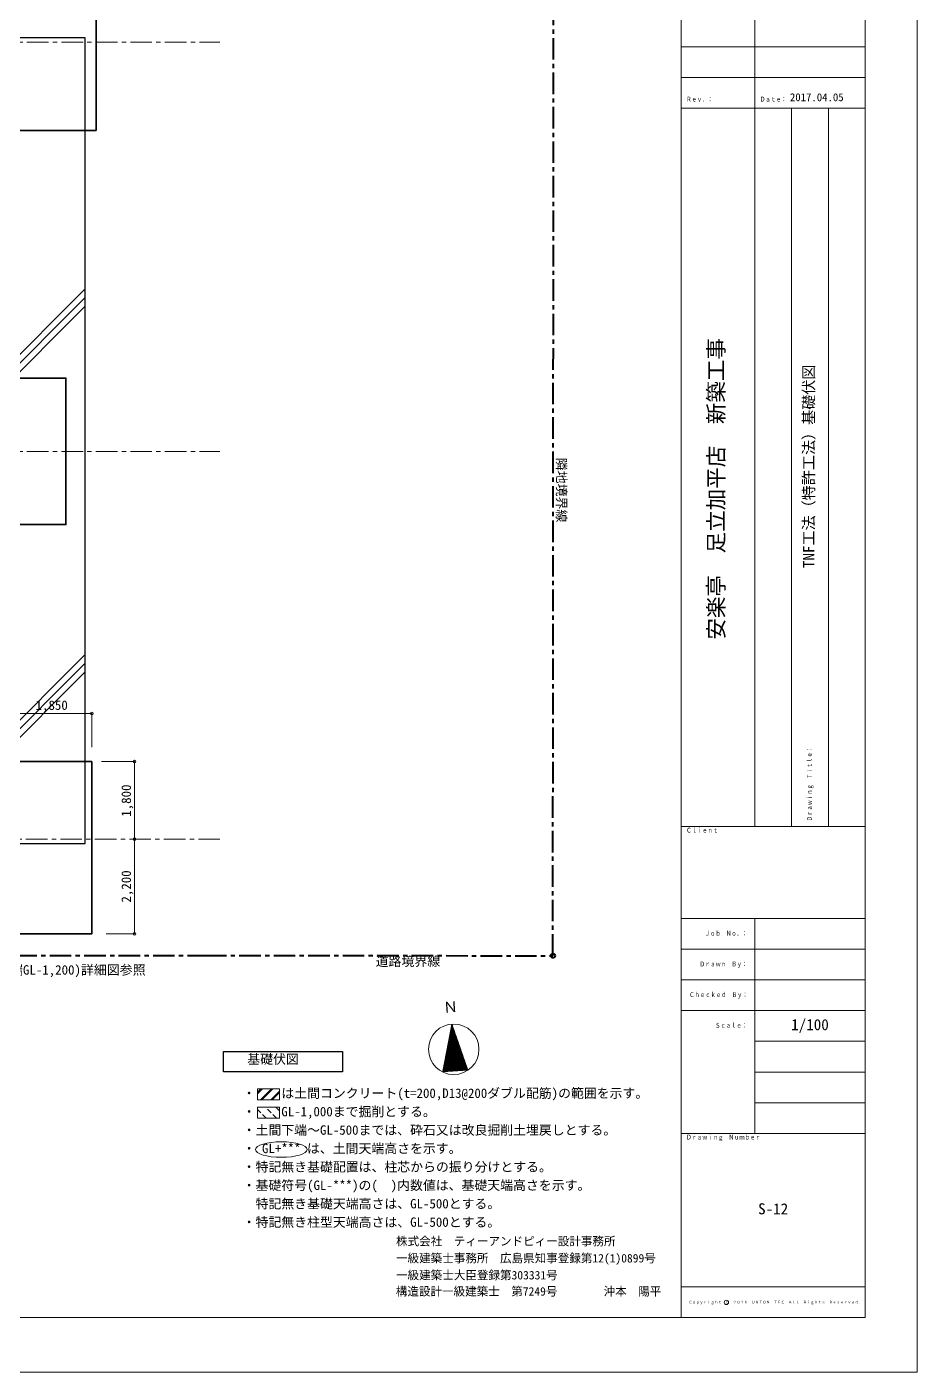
# Model space of a CAD drawing. Units: millimetres at full size, sheet at 1:100. Extents: x -138278 to 134990, y -16593 to 30671.
# Drawn here: x -25914 to -5256, y -16593 to 14629 of the extents above; entities that cross this region are included whole.
import ezdxf
from ezdxf.enums import TextEntityAlignment as Align

# ---------------------------------------------------------------- set-up
doc = ezdxf.new("R2010")
doc.units = ezdxf.units.MM
doc.header["$LTSCALE"] = 100
doc.linetypes.add('CHAIN1', pattern=[8, 5, -1, 1, -1])
doc.linetypes.add('DASHED1', pattern=[1.8, 1.2, -0.6])
for name, color, linetype, lineweight in [('0-1_躯体', 2, 'Continuous', 35), ('0-2_間仕切り', 3, 'Continuous', 25), ('0-5_仕上げ', 4, 'Continuous', 9), ('0-7_寸法', 4, 'Continuous', 9), ('0-8_補助線', 4, 'Continuous', 9), ('0-9_ハッチ', 4, 'DASHED1', 9), ('0-D_防災設備', 6, 'CHAIN1', 40), ('0-F_', 7, 'Continuous', 18), ('F-0_枠', 134, 'Continuous', 18), ('F-F_用紙枠', 134, 'Continuous', 18)]:
    doc.layers.add(name, color=color, linetype=linetype, lineweight=lineweight)
doc.layers.add('2-1_躯体', color=7, linetype='Continuous')
doc.layers.add('F-1_', color=7, linetype='Continuous')
doc.styles.add('ＭＳ ゴシック', font='')
doc.styles.get('ＭＳ ゴシック').set_extended_font_data('MS Gothic')

msp = doc.modelspace()

# ---------------------------------------------------------------- linework, layer by layer
at = {"layer": '0-1_躯体'}
for points in [[(-29108.2, 15827.1), (-24308.2, 15827.1), (-24308.2, 12227.1), (-29108.2, 12227.1)], [(-28408.2, 6477.1), (-25008.2, 6477.1), (-25008.2, 3077.1), (-28408.2, 3077.1)], [(-29808.2, -2422.9), (-24408.2, -2422.9), (-24408.2, -6422.9), (-29808.2, -6422.9)]]:
    msp.add_lwpolyline(points, close=True, dxfattribs=at)
at = {"layer": '0-2_間仕切り'}
msp.add_lwpolyline([(-26308.2, -4322.9), (-24558.2, -4322.9), (-24558.2, 14377.1), (-26308.2, 14377.1)], dxfattribs=at)
at = {"layer": '0-5_仕上げ'}
for p, q in [((-16029.6, -9610.2), (-16091.5, -8729.7)), ((-16024.3, -9609.8), (-16087.6, -8709.7)), ((-16019, -9609.4), (-16083.7, -8689.6)), ((-16013.8, -9609.1), (-16079.8, -8669.5)), ((-16008.5, -9608.7), (-16075.9, -8649.5)), ((-16003.2, -9608.3), (-16072, -8629.4)), ((-15997.9, -9607.9), (-16068.1, -8609.4)), ((-15992.7, -9607.6), (-16064.2, -8589.3)), ((-15987.4, -9607.2), (-16060.4, -8569.2)), ((-15982.1, -9606.8), (-16056.5, -8549.2)), ((-15976.8, -9606.5), (-16052.6, -8529.1)), ((-15971.5, -9606.1), (-16047.8, -8521.6)), ((-15966.3, -9605.7), (-16041.1, -8540.9)), ((-15961, -9605.3), (-16034.5, -8560.2)), ((-15955.7, -9605), (-16027.8, -8579.6)), ((-15950.5, -9604.6), (-16021.1, -8598.9)), ((-15945.2, -9604.2), (-16014.5, -8618.2)), ((-15939.9, -9603.9), (-16007.8, -8637.5)), ((-15934.6, -9603.5), (-16001.2, -8656.8)), ((-15929.3, -9603.1), (-15994.5, -8676.1)), ((-15924.1, -9602.7), (-15987.8, -8695.5)), ((-15918.8, -9602.4), (-15981.2, -8714.8)), ((-15913.5, -9602), (-15974.5, -8734.1)), ((-16114, -9616.1), (-16153.8, -9050.7)), ((-16108.8, -9615.7), (-16149.9, -9030.7)), ((-16103.5, -9615.4), (-16146, -9010.6)), ((-16098.2, -9615), (-16142.1, -8990.6)), ((-16092.9, -9614.6), (-16138.2, -8970.5)), ((-16087.6, -9614.2), (-16134.3, -8950.4)), ((-16082.4, -9613.9), (-16130.4, -8930.4)), ((-16077.1, -9613.5), (-16126.5, -8910.3)), ((-16071.8, -9613.1), (-16122.6, -8890.2)), ((-16066.5, -9612.8), (-16118.7, -8870.2)), ((-16061.3, -9612.4), (-16114.8, -8850.1)), ((-16056, -9612), (-16111, -8830.1)), ((-16050.7, -9611.6), (-16107.1, -8810)), ((-16045.4, -9611.3), (-16103.2, -8789.9)), ((-16040.1, -9610.9), (-16099.3, -8769.8)), ((-16034.9, -9610.5), (-16095.4, -8749.8)), ((-15908.2, -9601.6), (-15967.9, -8753.4)), ((-15903, -9601.3), (-15961.2, -8772.8)), ((-15897.7, -9600.9), (-15954.5, -8792.1)), ((-15892.4, -9600.5), (-15947.9, -8811.4)), ((-15887.1, -9600.1), (-15941.2, -8830.7)), ((-15881.9, -9599.8), (-15934.6, -8850)), ((-15876.6, -9599.4), (-15927.9, -8869.4)), ((-15871.3, -9599), (-15921.2, -8888.7)), ((-15866, -9598.7), (-15914.6, -8908)), ((-15860.7, -9598.3), (-15907.9, -8927.3)), ((-15855.5, -9597.9), (-15901.3, -8946.6)), ((-15850.2, -9597.6), (-15894.6, -8966)), ((-15844.9, -9597.2), (-15887.9, -8985.3)), ((-15839.6, -9596.8), (-15881.3, -9004.6)), ((-15834.4, -9596.4), (-15874.6, -9023.9)), ((-15829.1, -9596.1), (-15868, -9043.2)), ((-16193.2, -9621.7), (-16212.1, -9351.7)), ((-16187.9, -9621.3), (-16208.3, -9331.6)), ((-16182.6, -9620.9), (-16204.4, -9311.6)), ((-16177.3, -9620.5), (-16200.5, -9291.5)), ((-16172.1, -9620.2), (-16196.6, -9271.4)), ((-16166.8, -9619.8), (-16192.7, -9251.4)), ((-16161.5, -9619.4), (-16188.8, -9231.3)), ((-16156.2, -9619.1), (-16184.9, -9211.3)), ((-16150.9, -9618.7), (-16181, -9191.2)), ((-16145.7, -9618.3), (-16177.1, -9171.1)), ((-16140.4, -9618), (-16173.2, -9151.1)), ((-16135.1, -9617.6), (-16169.3, -9131)), ((-16129.9, -9617.2), (-16165.4, -9110.9)), ((-16124.6, -9616.8), (-16161.5, -9090.9)), ((-16119.3, -9616.5), (-16157.7, -9070.8)), ((-15823.8, -9595.7), (-15861.3, -9062.6)), ((-15818.5, -9595.3), (-15854.6, -9081.9)), ((-15813.3, -9595), (-15848, -9101.2)), ((-15808, -9594.6), (-15841.3, -9120.5)), ((-15802.7, -9594.2), (-15834.6, -9139.9)), ((-15797.4, -9593.8), (-15828, -9159.2)), ((-15792.1, -9593.5), (-15821.3, -9178.5)), ((-15786.9, -9593.1), (-15814.7, -9197.8)), ((-15781.6, -9592.7), (-15808, -9217.2)), ((-15776.3, -9592.4), (-15801.3, -9236.5)), ((-15771, -9592), (-15794.7, -9255.8)), ((-15765.8, -9591.6), (-15788, -9275.1)), ((-15760.5, -9591.2), (-15781.4, -9294.4)), ((-15755.2, -9590.9), (-15774.7, -9313.8)), ((-15749.9, -9590.5), (-15768, -9333.1)), ((-15744.7, -9590.1), (-15761.4, -9352.4)), ((-16261.8, -9626.5), (-16262.8, -9612.5)), ((-16256.5, -9626.1), (-16258.8, -9592.4)), ((-16251.2, -9625.7), (-16255, -9572.4)), ((-16245.9, -9625.4), (-16251.1, -9552.3)), ((-16240.7, -9625), (-16247.2, -9532.3)), ((-16235.4, -9624.6), (-16243.3, -9512.2)), ((-16230.1, -9624.3), (-16239.4, -9492.2)), ((-16224.8, -9623.9), (-16235.5, -9472.1)), ((-16219.5, -9623.5), (-16231.6, -9452)), ((-16214.3, -9623.1), (-16227.7, -9431.9)), ((-16209, -9622.8), (-16223.8, -9411.9)), ((-16203.7, -9622.4), (-16219.9, -9391.8)), ((-16198.4, -9622), (-16216, -9371.8)), ((-15739.4, -9589.8), (-15754.7, -9371.7)), ((-15734.1, -9589.4), (-15748, -9391.1)), ((-15728.8, -9589), (-15741.4, -9410.4)), ((-15723.5, -9588.6), (-15734.7, -9429.7)), ((-15718.3, -9588.3), (-15728.1, -9449)), ((-15713, -9587.9), (-15721.4, -9468.4)), ((-15707.7, -9587.5), (-15714.7, -9487.7)), ((-15702.5, -9587.2), (-15708.1, -9507)), ((-15697.2, -9586.8), (-15701.4, -9526.3)), ((-15691.9, -9586.4), (-15694.8, -9545.6)), ((-15686.6, -9586.1), (-15688.1, -9564.9)), ((-20564.8, -10135.6), (-20446.1, -10016.8)), ((-20564.8, -10117.4), (-20464.2, -10016.8)), ((-20564.8, -10099.3), (-20482.3, -10016.8)), ((-20497, -10273.3), (-20240.5, -10016.8)), ((-20478.9, -10273.3), (-20222.4, -10016.8)), ((-20460.7, -10273.3), (-20204.3, -10016.8)), ((-20255.2, -10273.3), (-20051.9, -10070)), ((-20237.1, -10273.3), (-20051.9, -10088.1)), ((-20218.9, -10273.3), (-20051.9, -10106.2))]:
    msp.add_line(p, q, dxfattribs=at)
at = {"layer": '0-5_仕上げ', "color": 7, "lineweight": 18}
for p, q in [((-16049.9, -8515.4), (-15680.9, -9585.7)), ((-20564.8, -10016.8), (-20564.8, -10273.3)), ((-20564.8, -10016.8), (-20051.9, -10016.8)), ((-20564.8, -10273.3), (-20051.9, -10273.3)), ((-20051.9, -10016.8), (-20051.9, -10273.3)), ((-20564.8, -10444.3), (-20564.8, -10700.7)), ((-20564.8, -10444.3), (-20051.9, -10444.3)), ((-20051.9, -10444.3), (-20051.9, -10700.7)), ((-20564.8, -10700.7), (-20051.9, -10700.7))]:
    msp.add_line(p, q, dxfattribs=at)
msp.add_lwpolyline([(-16049.9, -8515.4), (-16265.5, -9626.8), (-15680.9, -9585.7)], dxfattribs=at)
at = {"layer": '0-5_仕上げ', "color": 3, "lineweight": 25}
msp.add_lwpolyline([(-21350.2, -9154.7), (-18592.8, -9154.7), (-18592.8, -9624.6), (-21350.2, -9624.6)], close=True, dxfattribs=at)
at = {"layer": '0-5_仕上げ', "color": 7, "lineweight": 18}
msp.add_circle((-16008.8, -9100), 586, dxfattribs=at)
msp.add_ellipse((-20009.2, -11427.4), major_axis=(598.4, 0), ratio=0.3, dxfattribs=at)
at = {"layer": '0-7_寸法'}
for p, q in [((-26258.2, -1306.3), (-24408.2, -1306.3)), ((-24408.2, -2084.7), (-24408.2, -1306.3)), ((-24184.4, -2422.9), (-23417, -2422.9)), ((-23417, -4222.9), (-23417, -2422.9)), ((-23417, -4222.9), (-23417, -6422.9)), ((-24074.7, -6422.9), (-23417, -6422.9))]:
    msp.add_line(p, q, dxfattribs=at)
at = {"layer": '0-7_寸法', "color": 1, "lineweight": 18}
for centre in [(-24408.2, -1306.3), (-23417, -2422.9), (-23417, -4222.9), (-23417, -6422.9)]:
    msp.add_circle(centre, 30, dxfattribs=at)
at = {"layer": '0-8_補助線'}
for p, q in [((-37127.4, -4022.9), (-24558.2, 8546.4)), ((-36927.4, -4022.9), (-24558.2, 8346.4)), ((-36727.4, -4022.9), (-24558.2, 8146.4)), ((-28392.2, -3772.9), (-24558.2, 61.1)), ((-28192.2, -3772.9), (-24558.2, -138.9)), ((-27992.2, -3772.9), (-24558.2, -338.9))]:
    msp.add_line(p, q, dxfattribs=at)
at = {"layer": '0-9_ハッチ'}
for p, q in [((-20361.5, -10700.7), (-20564.8, -10497.4)), ((-20119.7, -10700.7), (-20376.2, -10444.3)), ((-20051.9, -10526.8), (-20134.4, -10444.3))]:
    msp.add_line(p, q, dxfattribs=at)
at = {"layer": '0-D_防災設備'}
for p, q in [((-13708.2, -6929.4), (-13688.2, 19096.9)), ((-51785, -6922.9), (-21785.3, -6922.9)), ((-21785.3, -6922.9), (-13708.2, -6929.4))]:
    msp.add_line(p, q, dxfattribs=at)
at = {"layer": '0-D_防災設備', "linetype": 'Continuous'}
msp.add_circle((-13708.2, -6929.4), 50, dxfattribs=at)
at = {"layer": '0-F_', "color": 4, "linetype": 'CHAIN1', "lineweight": 9}
for p, q in [((-57911.9, 14277.1), (-21435.5, 14277.1)), ((-57911.9, 4777.1), (-21435.5, 4777.1)), ((-21435.5, -4222.9), (-57911.9, -4222.9))]:
    msp.add_line(p, q, dxfattribs=at)
at = {"layer": 'F-0_枠'}
for p, q in [((-10733, -15327.4), (-10733, 24142.1)), ((-6458.3, -15327.4), (-6458.3, 24142.1)), ((-6458.3, -14615), (-10733, -14615)), ((-63454.1, -15327.4), (-6458.3, -15327.4)), ((-5256.2, -16592.7), (-64656.2, -16592.7))]:
    msp.add_line(p, q, dxfattribs=at)
msp.add_lwpolyline([(-64656.2, 25407.4), (-5256.2, 25407.4), (-5256.2, -16592.7)], dxfattribs=at)
at = {"layer": 'F-0_枠', "color": 7}
msp.add_circle((-9681, -14975.8), 50, dxfattribs=at)
at = {"layer": 'F-F_用紙枠'}
for p, q in [((-9023.1, 19155), (-9023.1, 12743)), ((-6458.3, 14167.9), (-10733, 14167.9)), ((-6458.3, 13455.4), (-10733, 13455.4)), ((-6458.3, 12743), (-10733, 12743)), ((-9023.1, 12743), (-9023.1, -3928.3)), ((-8168.2, 12743), (-8168.2, -3928.3)), ((-7313.3, 12743), (-7313.3, -3928.3)), ((-6458.3, -3928.3), (-10733, -3928.3)), ((-6458.3, -6065.6), (-10733, -6065.6)), ((-6458.3, -6065.6), (-10733, -6065.6)), ((-9023.1, -8202.9), (-9023.1, -6065.6)), ((-6458.3, -6778), (-10733, -6778)), ((-6458.3, -7490.5), (-10733, -7490.5)), ((-6458.3, -8202.9), (-10733, -8202.9)), ((-9023.1, -8202.9), (-9023.1, -11052.7)), ((-6458.3, -8915.4), (-9023.1, -8915.4)), ((-6458.3, -9627.8), (-9023.1, -9627.8)), ((-6458.3, -10340.3), (-9023.1, -10340.3)), ((-6458.3, -11052.7), (-10733, -11052.7))]:
    msp.add_line(p, q, dxfattribs=at)

# ---------------------------------------------------------------- texts
at = {"layer": '0-5_仕上げ', "color": 7, "style": 'ＭＳ ゴシック'}
for s, height, p in [('EVピット（底盤天端GL-1,200)詳細図参照', 219.9, (-28704.6, -7433.7)), ('基礎伏図', 219.2, (-20798.8, -9503.5)), ('・\u3000\u3000は土間コンクリート(t=200,D13@200ダブル配筋)の範囲を示す。', 219.2, (-20906.8, -10294.7)), ('・\u3000\u3000GL-1,000まで掘削とする。', 219.2, (-20906.8, -10722.1)), ('・土間下端～GL-500までは、砕石又は改良掘削土埋戻しとする。', 219.2, (-20906.8, -11149.6)), ('・ GL+*** は、土間天端高さを示す。', 219.2, (-20906.8, -11577)), ('・特記無き基礎配置は、柱芯からの振り分けとする。', 219.2, (-20906.8, -12004.4)), ('・基礎符号(GL-***)の(\u3000)内数値は、基礎天端高さを示す。', 219.2, (-20906.8, -12431.9)), ('\u3000特記無き基礎天端高さは、GL-500とする。', 219.2, (-20906.8, -12859.3)), ('・特記無き柱型天端高さは、GL-500とする。', 219.2, (-20906.8, -13286.8))]:
    msp.add_text(s, height=height, dxfattribs=at).set_placement(p, align=Align.BOTTOM_LEFT)
msp.add_text('Ｎ', height=250.7, rotation=4.021, dxfattribs=at).set_placement((-16239.7, -8329.6), align=Align.BOTTOM_LEFT)
at = {"layer": '0-7_寸法', "color": 7, "style": 'ＭＳ ゴシック'}
msp.add_text('1,850', height=219.9, dxfattribs=at).set_placement((-25713.2, -1289.5), align=Align.BOTTOM_LEFT)
for s, p in [('1,800', (-23433.7, -3702.8)), ('2,200', (-23433.7, -5695.3))]:
    msp.add_text(s, height=219.9, rotation=90, dxfattribs=at).set_placement(p, align=Align.BOTTOM_LEFT)
at = {"layer": '0-D_防災設備', "style": 'ＭＳ ゴシック'}
for s, rotation, p in [('隣地境界線', 269.956, (-13683.5, 4629.6)), ('道路境界線', 359.954, (-17821.9, -7234.3))]:
    msp.add_text(s, height=219.9, rotation=rotation, dxfattribs=at).set_placement(p, align=Align.BOTTOM_LEFT)
at = {"layer": '2-1_躯体', "style": 'ＭＳ ゴシック'}
for s, p in [('株式会社\u3000ティーアンドピィー設計事務所', (-17347.1, -13713.2)), ('一級建築士事務所\u3000広島県知事登録第12(1)0899号', (-17347.1, -14106.8)), ('一級建築士大臣登録第303331号', (-17347.1, -14500.5)), ('構造設計一級建築士\u3000第7249号\u3000\u3000\u3000\u3000沖本\u3000陽平', (-17353.3, -14876.6))]:
    msp.add_text(s, height=196.5, dxfattribs=at).set_placement(p, align=Align.BOTTOM_LEFT)
at = {"layer": 'F-0_枠', "style": 'ＭＳ ゴシック', "width": 0.8}
for s, p in [('Ｒｅｖ．：', (-10613, 12863)), ('Ｄａｔｅ：', (-8903.1, 12863)), ('Ｃｌｉｅｎｔ', (-10613, -4103.3)), ('Ｊｏｂ\u3000Ｎｏ．：', (-10183.1, -6496.8)), ('Ｄｒａｗｎ\u3000Ｂｙ：', (-10303.1, -7209.3)), ('Ｃｈｅｃｋｅｄ\u3000Ｂｙ：', (-10543.1, -7921.7)), ('Ｓｃａｌｅ：', (-9943.1, -8634.2)), ('Ｄｒａｗｉｎｇ\u3000Ｎｕｍｂｅｒ', (-10613, -11227.7))]:
    msp.add_text(s, height=110, dxfattribs=at).set_placement(p, align=Align.BOTTOM_LEFT)
at = {"layer": 'F-0_枠', "color": 7, "style": 'ＭＳ ゴシック'}
msp.add_text('2017.04.05', height=183.3, dxfattribs=at).set_placement((-8207.2, 12848.9), align=Align.BOTTOM_LEFT)
for s, height, p in [('安楽亭\u3000足立加平店\u3000新築工事', 366.6, (-9628.1, 407.4)), ('TNF工法（特許工法）基礎伏図', 256.6, (-7566.8, 2068))]:
    msp.add_text(s, height=height, rotation=90, dxfattribs=at).set_placement(p, align=Align.BOTTOM_LEFT)
at = {"layer": 'F-0_枠', "style": 'ＭＳ ゴシック', "width": 0.8}
msp.add_text('Ｄｒａｗｉｎｇ\u3000Ｔｉｔｌｅ：', height=110, rotation=90, dxfattribs=at).set_placement((-7665.7, -3808.3), align=Align.BOTTOM_LEFT)
at = {"layer": 'F-0_枠', "color": 7, "style": 'ＭＳ ゴシック', "width": 0.8}
for s, p in [('Ｊｏｂ\u3000Ｎｏ．：', (-10183.1, -6496.8)), ('Ｄｒａｗｎ\u3000Ｂｙ：', (-10303.1, -7209.3)), ('Ｃｈｅｃｋｅｄ\u3000Ｂｙ：', (-10543.1, -7921.7)), ('Ｓｃａｌｅ：', (-9943.1, -8634.2))]:
    msp.add_text(s, height=110, dxfattribs=at).set_placement(p, align=Align.BOTTOM_LEFT)
at = {"layer": 'F-0_枠', "style": 'ＭＳ ゴシック'}
msp.add_text('Ｃｏｐｙｒｉｇｈｔ\u3000Ｃ\u3000２０１６\u3000ＵＮＩＯＮ\u3000ＴＥＣ\u3000Ａｌｌ\u3000Ｒｉｇｈｔｓ\u3000Ｒｅｓｅｒｖｅｄ．', height=61.26, dxfattribs=at).set_placement((-10559.3, -15018.7), align=Align.BOTTOM_LEFT)
at = {"layer": 'F-1_', "style": 'ＭＳ ゴシック'}
for s, p in [('1/100', (-8178.2, -8734.2)), ('S-12', (-8945.7, -13008.8))]:
    msp.add_text(s, height=256.6, dxfattribs=at).set_placement(p, align=Align.BOTTOM_LEFT)

doc.saveas('drawing.dxf')
